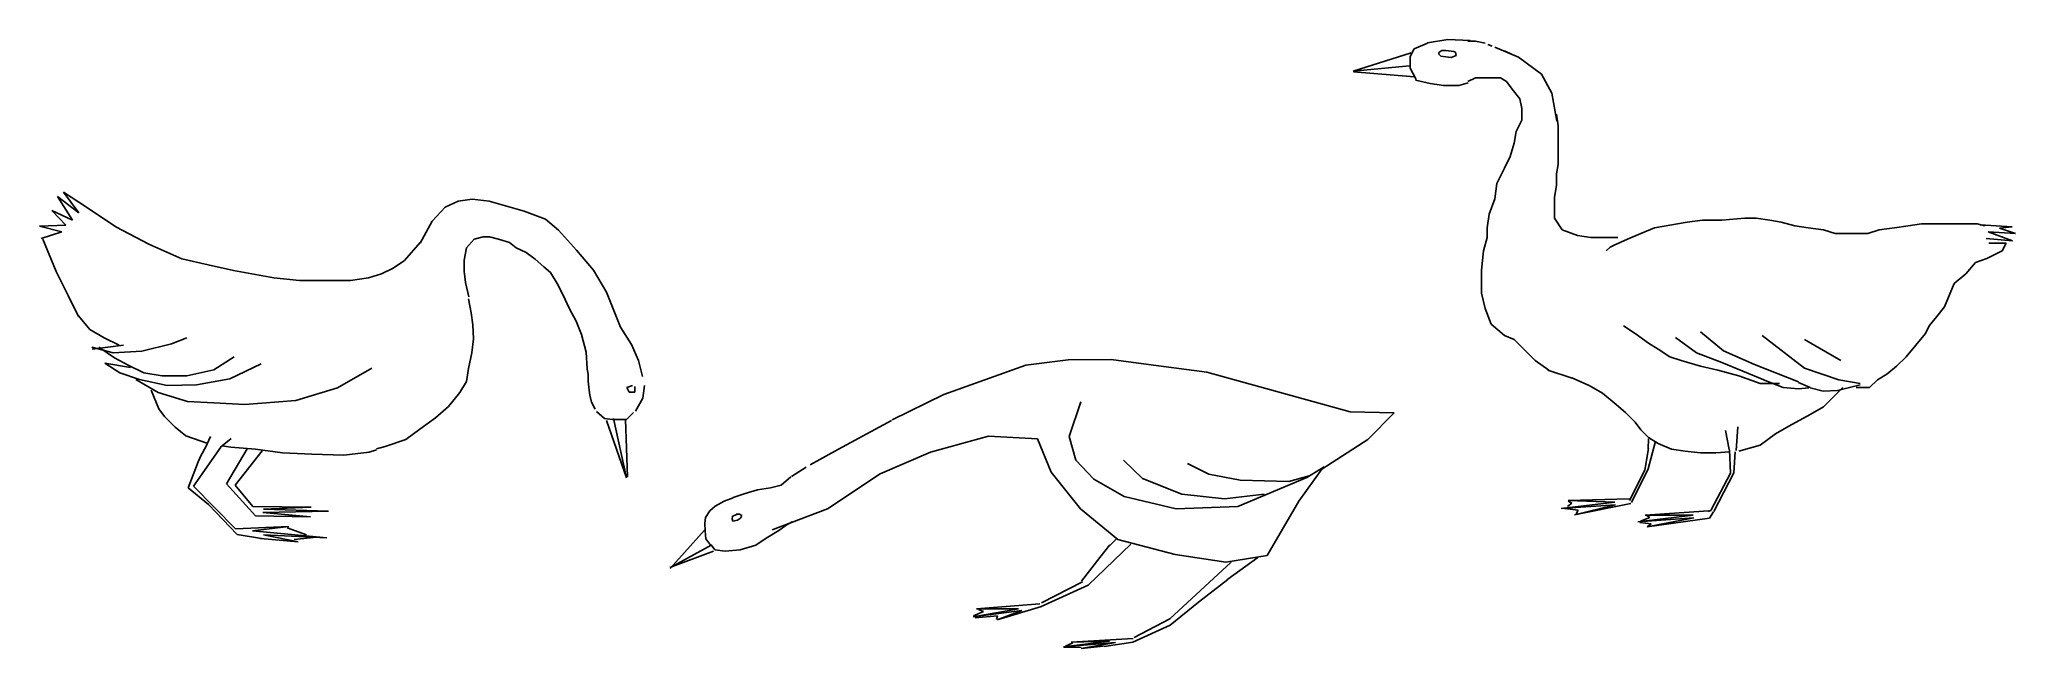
# Model space of a CAD drawing. Header units: millimetres. Extents: x -1480.15 to -1477.53, y 1783.05 to 1783.86.
import ezdxf

# ---------------------------------------------------------------- set-up
doc = ezdxf.new("R2010")
doc.units = ezdxf.units.MM
doc.header["$LTSCALE"] = 10
doc.layers.add('Animais', color=2, linetype='Continuous')

msp = doc.modelspace()

# ---------------------------------------------------------------- linework, layer by layer
at = {"layer": 'Animais'}
for p, q in [((-1478.3313, 1783.8455), (-1478.4085, 1783.8208)), ((-1478.3274, 1783.8506), (-1478.3325, 1783.8404)), ((-1478.3325, 1783.8404), (-1478.3325, 1783.825)), ((-1478.3095, 1783.8583), (-1478.3274, 1783.8506)), ((-1478.3095, 1783.8586), (-1478.2826, 1783.863)), ((-1478.2907, 1783.8484), (-1478.2946, 1783.8457)), ((-1478.2946, 1783.8457), (-1478.2946, 1783.8437)), ((-1478.2946, 1783.8437), (-1478.292, 1783.8411)), ((-1478.292, 1783.8411), (-1478.2854, 1783.8398)), ((-1478.2854, 1783.8484), (-1478.2907, 1783.8484)), ((-1478.2748, 1783.847), (-1478.2854, 1783.8484)), ((-1478.2854, 1783.8398), (-1478.2781, 1783.8391)), ((-1478.2826, 1783.863), (-1478.2527, 1783.8615)), ((-1478.2781, 1783.8391), (-1478.2715, 1783.8417)), ((-1478.2722, 1783.8464), (-1478.2748, 1783.847)), ((-1478.2715, 1783.8417), (-1478.2722, 1783.8464)), ((-1478.2559, 1783.8608), (-1478.2457, 1783.8608)), ((-1478.2457, 1783.8608), (-1478.2329, 1783.8583)), ((-1478.2294, 1783.8564), (-1478.2236, 1783.8543)), ((-1478.22, 1783.8528), (-1478.1887, 1783.8397)), ((-1478.2073, 1783.848), (-1478.1971, 1783.8429)), ((-1478.1887, 1783.8397), (-1478.1581, 1783.8171)), ((-1478.4085, 1783.8208), (-1478.3335, 1783.828)), ((-1478.4078, 1783.82), (-1478.327, 1783.8135)), ((-1478.3325, 1783.825), (-1478.3248, 1783.8097)), ((-1478.2559, 1783.8072), (-1478.2457, 1783.8123)), ((-1478.2457, 1783.8123), (-1478.2329, 1783.8123)), ((-1478.2329, 1783.8123), (-1478.2125, 1783.8123)), ((-1478.2125, 1783.8123), (-1478.2048, 1783.8072)), ((-1478.1581, 1783.8171), (-1478.1443, 1783.7916)), ((-1478.3255, 1783.8091), (-1478.3059, 1783.8047)), ((-1478.3059, 1783.8047), (-1478.2884, 1783.8018)), ((-1478.2884, 1783.8018), (-1478.268, 1783.8018)), ((-1478.268, 1783.8018), (-1478.2556, 1783.8055)), ((-1478.2048, 1783.8072), (-1478.1971, 1783.7969)), ((-1478.1971, 1783.7969), (-1478.1869, 1783.7842)), ((-1478.1443, 1783.7916), (-1478.1377, 1783.7545)), ((-1478.1869, 1783.7842), (-1478.1844, 1783.7714)), ((-1478.1844, 1783.7714), (-1478.1844, 1783.756)), ((-1478.1384, 1783.7637), (-1478.1358, 1783.7484)), ((-1478.192, 1783.7407), (-1478.1946, 1783.7254)), ((-1478.1844, 1783.756), (-1478.192, 1783.7407)), ((-1478.1358, 1783.7484), (-1478.1358, 1783.7305)), ((-1478.1997, 1783.7075), (-1478.2073, 1783.6921)), ((-1478.1946, 1783.7254), (-1478.1997, 1783.7075)), ((-1478.1358, 1783.7305), (-1478.1358, 1783.7203)), ((-1478.1358, 1783.7203), (-1478.1358, 1783.7075)), ((-1478.1358, 1783.7075), (-1478.1358, 1783.6972)), ((-1478.2073, 1783.6921), (-1478.2176, 1783.6717)), ((-1478.1358, 1783.6972), (-1478.1384, 1783.6845)), ((-1478.1384, 1783.6845), (-1478.1384, 1783.6691)), ((-1480.1014, 1783.6327), (-1480.1298, 1783.6546)), ((-1480.1298, 1783.6546), (-1480.1101, 1783.6229)), ((-1480.0915, 1783.6404), (-1480.1221, 1783.6601)), ((-1480.1221, 1783.6601), (-1480.1014, 1783.6327)), ((-1478.2176, 1783.6717), (-1478.2201, 1783.6512)), ((-1478.1384, 1783.6691), (-1478.1409, 1783.6538)), ((-1480.1101, 1783.6229), (-1480.1374, 1783.636)), ((-1480.1374, 1783.636), (-1480.1188, 1783.6163)), ((-1480.0522, 1783.6141), (-1480.0915, 1783.6404)), ((-1479.6321, 1783.6218), (-1479.6148, 1783.6404)), ((-1479.6148, 1783.6404), (-1479.5975, 1783.6484)), ((-1479.5975, 1783.6484), (-1479.5789, 1783.6511)), ((-1479.5789, 1783.6511), (-1479.5562, 1783.6484)), ((-1479.5562, 1783.6484), (-1479.5376, 1783.6431)), ((-1479.5376, 1783.6431), (-1479.5097, 1783.6351)), ((-1479.5097, 1783.6351), (-1479.4817, 1783.6244)), ((-1478.2278, 1783.6308), (-1478.2303, 1783.6129)), ((-1478.2201, 1783.6512), (-1478.2278, 1783.6308)), ((-1478.1409, 1783.6538), (-1478.1409, 1783.6436)), ((-1478.1409, 1783.6436), (-1478.1409, 1783.6257)), ((-1480.1188, 1783.6163), (-1480.1538, 1783.6152)), ((-1480.1538, 1783.6152), (-1480.1243, 1783.6076)), ((-1480.1243, 1783.6076), (-1480.1516, 1783.5988)), ((-1480.0085, 1783.5912), (-1480.0522, 1783.6141)), ((-1479.648, 1783.5925), (-1479.6321, 1783.6218)), ((-1479.4817, 1783.6244), (-1479.4644, 1783.6098)), ((-1479.4644, 1783.6098), (-1479.4405, 1783.5832)), ((-1478.2303, 1783.6129), (-1478.2303, 1783.6001)), ((-1478.1409, 1783.6257), (-1478.1307, 1783.6103)), ((-1478.1307, 1783.6103), (-1478.1103, 1783.6027)), ((-1478.1103, 1783.6027), (-1478.0924, 1783.6001)), ((-1478.026, 1783.6052), (-1478.0439, 1783.5976)), ((-1478.0081, 1783.6129), (-1478.026, 1783.6052)), ((-1477.9647, 1783.6206), (-1478.0081, 1783.6129)), ((-1477.9443, 1783.6231), (-1477.9647, 1783.6206)), ((-1477.9187, 1783.6231), (-1477.9443, 1783.6231)), ((-1477.8881, 1783.6257), (-1477.9187, 1783.6231)), ((-1477.8728, 1783.6257), (-1477.8881, 1783.6257)), ((-1477.8549, 1783.6231), (-1477.8728, 1783.6257)), ((-1477.8396, 1783.6206), (-1477.8549, 1783.6231)), ((-1477.8217, 1783.6155), (-1477.8396, 1783.6206)), ((-1477.8038, 1783.6129), (-1477.8217, 1783.6155)), ((-1477.7834, 1783.6103), (-1477.8038, 1783.6129)), ((-1477.7681, 1783.6052), (-1477.7834, 1783.6103)), ((-1477.7502, 1783.6052), (-1477.7681, 1783.6052)), ((-1477.7246, 1783.6052), (-1477.7502, 1783.6052)), ((-1477.7093, 1783.6103), (-1477.7246, 1783.6052)), ((-1477.6889, 1783.6129), (-1477.7093, 1783.6103)), ((-1477.671, 1783.6155), (-1477.6889, 1783.6129)), ((-1477.6531, 1783.618), (-1477.671, 1783.6155)), ((-1477.6327, 1783.618), (-1477.6531, 1783.618)), ((-1477.5893, 1783.618), (-1477.6327, 1783.618)), ((-1477.5791, 1783.618), (-1477.5893, 1783.618)), ((-1477.5689, 1783.6155), (-1477.5791, 1783.618)), ((-1477.5754, 1783.6169), (-1477.5329, 1783.6141)), ((-1477.5284, 1783.6055), (-1477.5645, 1783.6077)), ((-1477.5645, 1783.6077), (-1477.5324, 1783.5957)), ((-1477.5329, 1783.6141), (-1477.5496, 1783.6123)), ((-1477.5496, 1783.6123), (-1477.5284, 1783.6055)), ((-1480.1495, 1783.5976), (-1480.1315, 1783.5548)), ((-1479.9648, 1783.5715), (-1480.0085, 1783.5912)), ((-1479.6479, 1783.5934), (-1479.6687, 1783.5693)), ((-1479.5895, 1783.5699), (-1479.5866, 1783.5861)), ((-1479.5866, 1783.5861), (-1479.5763, 1783.5978)), ((-1479.5763, 1783.5978), (-1479.5645, 1783.6008)), ((-1479.5645, 1783.6008), (-1479.5557, 1783.6008)), ((-1479.5557, 1783.6008), (-1479.5439, 1783.5978)), ((-1479.5439, 1783.5978), (-1479.5292, 1783.5934)), ((-1479.5292, 1783.5934), (-1479.5204, 1783.5861)), ((-1479.5204, 1783.5861), (-1479.5071, 1783.5802)), ((-1479.5071, 1783.5802), (-1479.4953, 1783.5713)), ((-1479.4405, 1783.5832), (-1479.4179, 1783.5565)), ((-1478.2354, 1783.5822), (-1478.238, 1783.5567)), ((-1478.2303, 1783.6001), (-1478.2354, 1783.5822)), ((-1478.0924, 1783.6001), (-1478.0745, 1783.6001)), ((-1478.0745, 1783.6001), (-1478.0567, 1783.6001)), ((-1478.0669, 1783.5873), (-1478.072, 1783.5822)), ((-1478.0618, 1783.5899), (-1478.0669, 1783.5873)), ((-1478.0439, 1783.5976), (-1478.0618, 1783.5899)), ((-1477.5324, 1783.5957), (-1477.5674, 1783.5986)), ((-1477.5663, 1783.572), (-1477.5459, 1783.5822)), ((-1477.551, 1783.5925), (-1477.5637, 1783.5925)), ((-1477.5408, 1783.5925), (-1477.551, 1783.5925)), ((-1477.5459, 1783.5822), (-1477.5408, 1783.5925)), ((-1480.1315, 1783.5548), (-1480.1157, 1783.5232)), ((-1479.9298, 1783.5639), (-1479.9648, 1783.5715)), ((-1479.8959, 1783.5562), (-1479.9298, 1783.5639)), ((-1479.8424, 1783.5464), (-1479.8959, 1783.5562)), ((-1479.6993, 1783.5518), (-1479.7167, 1783.5464)), ((-1479.684, 1783.5595), (-1479.6993, 1783.5518)), ((-1479.6687, 1783.5693), (-1479.684, 1783.5595)), ((-1479.5895, 1783.5551), (-1479.5895, 1783.5699)), ((-1479.588, 1783.5404), (-1479.5895, 1783.5551)), ((-1479.4953, 1783.5713), (-1479.4836, 1783.561)), ((-1479.4836, 1783.561), (-1479.4748, 1783.5537)), ((-1479.4748, 1783.5537), (-1479.4659, 1783.539)), ((-1479.4179, 1783.5565), (-1479.4006, 1783.5273)), ((-1478.238, 1783.5567), (-1478.238, 1783.5413)), ((-1477.6097, 1783.5388), (-1477.5944, 1783.5516)), ((-1477.5944, 1783.5516), (-1477.5816, 1783.5669)), ((-1477.5816, 1783.5669), (-1477.5663, 1783.572)), ((-1480.1157, 1783.5232), (-1480.1022, 1783.4951)), ((-1479.8085, 1783.5431), (-1479.8424, 1783.5464)), ((-1479.767, 1783.5431), (-1479.8085, 1783.5431)), ((-1479.7408, 1783.5431), (-1479.767, 1783.5431)), ((-1479.7167, 1783.5464), (-1479.7408, 1783.5431)), ((-1479.5836, 1783.5213), (-1479.588, 1783.5404)), ((-1479.4659, 1783.539), (-1479.4586, 1783.5242)), ((-1479.4586, 1783.5242), (-1479.4497, 1783.5051)), ((-1479.4006, 1783.5273), (-1479.3819, 1783.4807)), ((-1478.238, 1783.5413), (-1478.238, 1783.526)), ((-1478.238, 1783.526), (-1478.2329, 1783.5056)), ((-1477.6225, 1783.5081), (-1477.6097, 1783.5388)), ((-1479.584, 1783.5184), (-1479.5805, 1783.4999)), ((-1479.5805, 1783.4999), (-1479.5782, 1783.4838)), ((-1479.4497, 1783.5051), (-1479.4409, 1783.4889)), ((-1478.2329, 1783.5056), (-1478.2252, 1783.4851)), ((-1477.6327, 1783.4953), (-1477.6225, 1783.5081)), ((-1480.1019, 1783.4958), (-1480.087, 1783.4779)), ((-1480.087, 1783.4779), (-1480.068, 1783.4669)), ((-1479.5782, 1783.4838), (-1479.5771, 1783.4654)), ((-1479.4409, 1783.4889), (-1479.4336, 1783.4712)), ((-1479.4336, 1783.4712), (-1479.4277, 1783.4477)), ((-1479.3819, 1783.4807), (-1479.3673, 1783.458)), ((-1478.2252, 1783.4851), (-1478.2073, 1783.4698)), ((-1478.049, 1783.4826), (-1478.0337, 1783.4723)), ((-1478.0337, 1783.4723), (-1478.0158, 1783.4595)), ((-1477.9468, 1783.4749), (-1477.9162, 1783.4493)), ((-1477.6608, 1783.457), (-1477.648, 1783.4723)), ((-1477.648, 1783.4723), (-1477.6429, 1783.4826)), ((-1477.6429, 1783.4826), (-1477.6327, 1783.4953)), ((-1480.0842, 1783.4545), (-1480.056, 1783.4467)), ((-1480.084, 1783.4519), (-1480.0421, 1783.4569)), ((-1480.075, 1783.4543), (-1480.054, 1783.4403)), ((-1480.068, 1783.4669), (-1480.0481, 1783.4569)), ((-1480.056, 1783.4467), (-1480.0178, 1783.4489)), ((-1480.0178, 1783.4489), (-1479.9784, 1783.459)), ((-1479.9784, 1783.459), (-1479.9581, 1783.4669)), ((-1479.5794, 1783.4469), (-1479.584, 1783.4262)), ((-1479.5771, 1783.4654), (-1479.5794, 1783.4469)), ((-1479.4277, 1783.4477), (-1479.4262, 1783.4256)), ((-1479.3673, 1783.458), (-1479.358, 1783.4367)), ((-1478.2073, 1783.4698), (-1478.1946, 1783.4647)), ((-1478.1946, 1783.4647), (-1478.1793, 1783.4493)), ((-1478.1793, 1783.4493), (-1478.1665, 1783.4365)), ((-1478.0158, 1783.4595), (-1478.003, 1783.4519)), ((-1478.003, 1783.4519), (-1477.9877, 1783.4417)), ((-1477.98, 1783.4672), (-1477.952, 1783.4468)), ((-1477.952, 1783.4468), (-1477.9187, 1783.434)), ((-1477.9162, 1783.4493), (-1477.8753, 1783.4314)), ((-1477.8651, 1783.4698), (-1477.8089, 1783.4263)), ((-1477.8089, 1783.4647), (-1477.7604, 1783.4365)), ((-1477.6736, 1783.4417), (-1477.6608, 1783.457)), ((-1480.033, 1783.4273), (-1480.067, 1783.4333)), ((-1480.067, 1783.4333), (-1480.047, 1783.4203)), ((-1480.054, 1783.4403), (-1480.036, 1783.4303)), ((-1480.047, 1783.4203), (-1480.021, 1783.4113)), ((-1480.036, 1783.4303), (-1480.015, 1783.4203)), ((-1480.015, 1783.4203), (-1479.991, 1783.4163)), ((-1479.9581, 1783.4163), (-1479.9221, 1783.4243)), ((-1479.9221, 1783.4243), (-1479.8951, 1783.4413)), ((-1479.9011, 1783.4123), (-1479.8591, 1783.4323)), ((-1479.7581, 1783.4003), (-1479.7121, 1783.4263)), ((-1479.584, 1783.4262), (-1479.5863, 1783.4089)), ((-1479.4263, 1783.4252), (-1479.4247, 1783.4184)), ((-1479.4248, 1783.4185), (-1479.4248, 1783.4093)), ((-1479.358, 1783.4367), (-1479.3527, 1783.4154)), ((-1478.8435, 1783.4304), (-1478.9521, 1783.3913)), ((-1478.7872, 1783.4375), (-1478.8435, 1783.4304)), ((-1478.73, 1783.438), (-1478.7872, 1783.4375)), ((-1478.6737, 1783.4304), (-1478.73, 1783.438)), ((-1478.6028, 1783.4212), (-1478.6737, 1783.4304)), ((-1478.4125, 1783.3684), (-1478.6028, 1783.4212)), ((-1478.1665, 1783.4365), (-1478.1486, 1783.4238)), ((-1478.1495, 1783.424), (-1478.1172, 1783.4132)), ((-1477.9877, 1783.4417), (-1477.9724, 1783.4365)), ((-1477.9724, 1783.4365), (-1477.9468, 1783.4289)), ((-1477.9468, 1783.4289), (-1477.9239, 1783.4238)), ((-1477.9239, 1783.4238), (-1477.8958, 1783.4161)), ((-1477.9187, 1783.434), (-1477.8626, 1783.411)), ((-1477.8753, 1783.4314), (-1477.8166, 1783.4084)), ((-1477.8089, 1783.4263), (-1477.763, 1783.411)), ((-1477.7119, 1783.411), (-1477.6991, 1783.4187)), ((-1477.6991, 1783.4187), (-1477.6863, 1783.4289)), ((-1477.6863, 1783.4289), (-1477.6736, 1783.4417)), ((-1480.026, 1783.4113), (-1479.996, 1783.3943)), ((-1480.021, 1783.4113), (-1479.984, 1783.4033)), ((-1480.0056, 1783.3971), (-1479.9952, 1783.3726)), ((-1479.996, 1783.3943), (-1479.9571, 1783.3823)), ((-1479.991, 1783.4163), (-1479.9581, 1783.4163)), ((-1479.984, 1783.4033), (-1479.9451, 1783.4043)), ((-1479.9451, 1783.4043), (-1479.9011, 1783.4123)), ((-1479.8131, 1783.3833), (-1479.7581, 1783.4003)), ((-1479.5955, 1783.394), (-1479.6105, 1783.3755)), ((-1479.5863, 1783.4089), (-1479.5955, 1783.394)), ((-1479.4248, 1783.4093), (-1479.4236, 1783.3972)), ((-1479.4236, 1783.3972), (-1479.4225, 1783.3908)), ((-1479.3659, 1783.4035), (-1479.3733, 1783.4006)), ((-1479.3733, 1783.4006), (-1479.3703, 1783.3947)), ((-1479.3703, 1783.3947), (-1479.363, 1783.3947)), ((-1479.363, 1783.3947), (-1479.363, 1783.402)), ((-1479.35, 1783.4034), (-1479.3524, 1783.3865)), ((-1478.118, 1783.4135), (-1478.095, 1783.4033)), ((-1478.095, 1783.4033), (-1478.0771, 1783.3931)), ((-1478.0771, 1783.3931), (-1478.0618, 1783.3803)), ((-1477.8958, 1783.4161), (-1477.8677, 1783.4059)), ((-1477.8677, 1783.4059), (-1477.8421, 1783.4059)), ((-1477.8631, 1783.4109), (-1477.837, 1783.401)), ((-1477.837, 1783.401), (-1477.8165, 1783.3988)), ((-1477.8165, 1783.4073), (-1477.801, 1783.401)), ((-1477.8165, 1783.3988), (-1477.8031, 1783.4003)), ((-1477.801, 1783.4003), (-1477.784, 1783.396)), ((-1477.784, 1783.396), (-1477.765, 1783.3967)), ((-1477.7706, 1783.388), (-1477.7579, 1783.4008)), ((-1477.765, 1783.3967), (-1477.7346, 1783.4045)), ((-1477.763, 1783.411), (-1477.7349, 1783.4059)), ((-1477.74, 1783.4008), (-1477.7221, 1783.4008)), ((-1477.7221, 1783.4008), (-1477.7119, 1783.411)), ((-1479.9952, 1783.3726), (-1479.9876, 1783.3622)), ((-1479.9571, 1783.3823), (-1479.9221, 1783.3803)), ((-1479.9221, 1783.3803), (-1479.8811, 1783.3783)), ((-1479.8811, 1783.3783), (-1479.8131, 1783.3833)), ((-1479.6105, 1783.3755), (-1479.6277, 1783.3606)), ((-1479.4225, 1783.3908), (-1479.4202, 1783.3811)), ((-1479.4202, 1783.3811), (-1479.4156, 1783.3718)), ((-1479.4139, 1783.3688), (-1479.4032, 1783.3595)), ((-1479.374, 1783.3582), (-1479.3647, 1783.3675)), ((-1479.3524, 1783.3865), (-1479.3621, 1783.3695)), ((-1478.9521, 1783.3913), (-1479.021, 1783.3578)), ((-1478.7704, 1783.3817), (-1478.7857, 1783.3358)), ((-1478.3539, 1783.367), (-1478.4125, 1783.3684)), ((-1478.3887, 1783.3315), (-1478.3539, 1783.367)), ((-1478.0618, 1783.3803), (-1478.0464, 1783.3675)), ((-1478.0464, 1783.3675), (-1478.0337, 1783.3548)), ((-1477.8013, 1783.365), (-1477.7834, 1783.3752)), ((-1477.7834, 1783.3752), (-1477.7706, 1783.388)), ((-1479.9876, 1783.3622), (-1479.9735, 1783.348)), ((-1479.9735, 1783.348), (-1479.9593, 1783.3367)), ((-1479.6485, 1783.3456), (-1479.6669, 1783.3318)), ((-1479.6277, 1783.3606), (-1479.6485, 1783.3456)), ((-1479.4032, 1783.3595), (-1479.3926, 1783.3582)), ((-1479.4006, 1783.3569), (-1479.374, 1783.281)), ((-1479.3926, 1783.3582), (-1479.374, 1783.3582)), ((-1479.374, 1783.281), (-1479.3913, 1783.3595)), ((-1479.3726, 1783.2823), (-1479.3753, 1783.3582)), ((-1479.092, 1783.3189), (-1479.0218, 1783.3568)), ((-1478.0337, 1783.3548), (-1478.026, 1783.3445)), ((-1478.026, 1783.3445), (-1478.0158, 1783.3343)), ((-1477.9087, 1783.3186), (-1477.9137, 1783.3436)), ((-1477.8994, 1783.3172), (-1477.8972, 1783.3486)), ((-1477.8677, 1783.3241), (-1477.8472, 1783.3394)), ((-1477.8472, 1783.3394), (-1477.8294, 1783.3496)), ((-1477.8294, 1783.3496), (-1477.8013, 1783.365)), ((-1479.9593, 1783.3367), (-1479.93, 1783.3263)), ((-1479.9131, 1783.3215), (-1479.949, 1783.2699)), ((-1479.931, 1783.3254), (-1479.9412, 1783.3066)), ((-1479.9309, 1783.3258), (-1479.9266, 1783.3357)), ((-1479.9134, 1783.3215), (-1479.8992, 1783.3329)), ((-1479.9111, 1783.3233), (-1479.8998, 1783.3215)), ((-1479.8781, 1783.3194), (-1479.9054, 1783.2727)), ((-1479.8998, 1783.3215), (-1479.8667, 1783.3187)), ((-1479.8939, 1783.271), (-1479.8579, 1783.3167)), ((-1479.8667, 1783.3187), (-1479.8308, 1783.314)), ((-1479.8308, 1783.314), (-1479.7921, 1783.3121)), ((-1479.7496, 1783.3111), (-1479.7156, 1783.3149)), ((-1479.7156, 1783.3149), (-1479.7062, 1783.3178)), ((-1479.6945, 1783.3225), (-1479.706, 1783.3191)), ((-1479.6669, 1783.3318), (-1479.6945, 1783.3225)), ((-1479.1298, 1783.2981), (-1479.092, 1783.3189)), ((-1479.0368, 1783.286), (-1478.97, 1783.3149)), ((-1478.97, 1783.3149), (-1478.8927, 1783.336)), ((-1478.8927, 1783.336), (-1478.8277, 1783.3324)), ((-1478.8277, 1783.3324), (-1478.8096, 1783.2881)), ((-1478.7857, 1783.3358), (-1478.7769, 1783.3041)), ((-1478.45, 1783.2923), (-1478.3887, 1783.3315)), ((-1478.016, 1783.3198), (-1478.0207, 1783.2909)), ((-1478.0158, 1783.3326), (-1478.0165, 1783.3193)), ((-1478.0072, 1783.3279), (-1478.0165, 1783.2927)), ((-1478.0158, 1783.3343), (-1478.003, 1783.3266)), ((-1478.003, 1783.3266), (-1477.9852, 1783.319)), ((-1477.9852, 1783.319), (-1477.9673, 1783.3164)), ((-1477.9673, 1783.3164), (-1477.9468, 1783.3139)), ((-1477.9468, 1783.3139), (-1477.9264, 1783.3139)), ((-1477.9264, 1783.3139), (-1477.9083, 1783.3154)), ((-1477.9084, 1783.3181), (-1477.9069, 1783.2869)), ((-1477.9007, 1783.3153), (-1477.9027, 1783.2874)), ((-1477.8958, 1783.3164), (-1477.8677, 1783.3241)), ((-1479.9428, 1783.3022), (-1479.9562, 1783.2677)), ((-1479.9407, 1783.3069), (-1479.9428, 1783.3022)), ((-1479.7921, 1783.3121), (-1479.7496, 1783.3111)), ((-1479.1546, 1783.2827), (-1479.1353, 1783.2951)), ((-1478.8096, 1783.2881), (-1478.7706, 1783.2398)), ((-1478.7769, 1783.3041), (-1478.7529, 1783.279)), ((-1478.7136, 1783.3041), (-1478.6885, 1783.2801)), ((-1478.6284, 1783.2998), (-1478.6, 1783.2856)), ((-1478.4806, 1783.2499), (-1478.45, 1783.2923)), ((-1478.47, 1783.2812), (-1478.4471, 1783.2954)), ((-1478.0207, 1783.2909), (-1478.0413, 1783.2506)), ((-1478.0165, 1783.2927), (-1478.0385, 1783.2481)), ((-1477.9069, 1783.2869), (-1477.9333, 1783.2375)), ((-1477.9027, 1783.2874), (-1477.9293, 1783.2362)), ((-1479.9562, 1783.2677), (-1479.9292, 1783.2452)), ((-1479.949, 1783.2699), (-1479.8936, 1783.2129)), ((-1479.9054, 1783.2727), (-1479.8667, 1783.2305)), ((-1479.8702, 1783.2428), (-1479.8939, 1783.271)), ((-1479.2163, 1783.2602), (-1479.1997, 1783.2649)), ((-1479.1997, 1783.2649), (-1479.1824, 1783.2673)), ((-1479.1824, 1783.2673), (-1479.1682, 1783.2712)), ((-1479.1682, 1783.2712), (-1479.1556, 1783.2822)), ((-1479.107, 1783.2396), (-1479.0368, 1783.286)), ((-1478.7529, 1783.279), (-1478.7125, 1783.256)), ((-1478.6885, 1783.2801), (-1478.636, 1783.2593)), ((-1478.6, 1783.2856), (-1478.5585, 1783.2779)), ((-1478.5618, 1783.2429), (-1478.47, 1783.2812)), ((-1478.5585, 1783.2779), (-1478.494, 1783.2757)), ((-1478.494, 1783.2757), (-1478.4667, 1783.2834)), ((-1479.9292, 1783.2452), (-1479.891, 1783.2053)), ((-1479.7928, 1783.2419), (-1479.8702, 1783.2428)), ((-1479.857, 1783.2349), (-1479.7699, 1783.2367)), ((-1479.7937, 1783.2288), (-1479.857, 1783.2349)), ((-1479.8561, 1783.2393), (-1479.7928, 1783.2419)), ((-1479.7699, 1783.2367), (-1479.8561, 1783.2393)), ((-1479.2631, 1783.2371), (-1479.2689, 1783.2281)), ((-1479.256, 1783.2433), (-1479.2631, 1783.2371)), ((-1479.2443, 1783.2496), (-1479.256, 1783.2433)), ((-1479.2323, 1783.2541), (-1479.2443, 1783.2496)), ((-1479.2321, 1783.2547), (-1479.2163, 1783.2602)), ((-1479.1802, 1783.2115), (-1479.107, 1783.2396)), ((-1478.7706, 1783.2398), (-1478.7211, 1783.1987)), ((-1478.7125, 1783.256), (-1478.6437, 1783.2397)), ((-1478.6437, 1783.2397), (-1478.5618, 1783.2429)), ((-1478.636, 1783.2593), (-1478.5792, 1783.2528)), ((-1478.5792, 1783.2528), (-1478.5268, 1783.2593)), ((-1478.5225, 1783.1776), (-1478.4806, 1783.2499)), ((-1478.1322, 1783.24), (-1478.0608, 1783.2486)), ((-1478.06, 1783.245), (-1478.1322, 1783.24)), ((-1478.1272, 1783.24), (-1478.1093, 1783.2379)), ((-1478.1179, 1783.2472), (-1478.1236, 1783.2429)), ((-1478.1229, 1783.2507), (-1478.0415, 1783.2529)), ((-1478.0608, 1783.2486), (-1478.1229, 1783.2507)), ((-1478.1229, 1783.25), (-1478.1179, 1783.2472)), ((-1478.0393, 1783.2465), (-1478.1143, 1783.2315)), ((-1478.1143, 1783.2315), (-1478.06, 1783.245)), ((-1478.1093, 1783.2379), (-1478.1122, 1783.2329)), ((-1478.0202, 1783.2312), (-1477.9363, 1783.237)), ((-1477.9333, 1783.2375), (-1477.9367, 1783.2362)), ((-1477.9295, 1783.2357), (-1477.9349, 1783.2271)), ((-1479.8936, 1783.2129), (-1479.8226, 1783.2161)), ((-1479.8226, 1783.2161), (-1479.871, 1783.2106)), ((-1479.871, 1783.2106), (-1479.7719, 1783.2012)), ((-1479.8667, 1783.2305), (-1479.7937, 1783.2288)), ((-1479.8249, 1783.2145), (-1479.7992, 1783.2051)), ((-1479.3159, 1783.1605), (-1479.2703, 1783.2111)), ((-1479.2689, 1783.2281), (-1479.2698, 1783.2201)), ((-1479.2698, 1783.2201), (-1479.2694, 1783.2102)), ((-1479.2694, 1783.2102), (-1479.2685, 1783.1999)), ((-1479.2332, 1783.2299), (-1479.2336, 1783.2263)), ((-1479.2336, 1783.2263), (-1479.2327, 1783.2232)), ((-1479.2274, 1783.2321), (-1479.2332, 1783.2299)), ((-1479.2327, 1783.2232), (-1479.2265, 1783.2245)), ((-1479.2238, 1783.2326), (-1479.2283, 1783.2326)), ((-1479.2265, 1783.2245), (-1479.2224, 1783.2272)), ((-1479.2207, 1783.2308), (-1479.2238, 1783.2326)), ((-1479.2224, 1783.2272), (-1479.2207, 1783.2308)), ((-1479.1881, 1783.2007), (-1479.1717, 1783.211)), ((-1479.1717, 1783.211), (-1479.1605, 1783.2188)), ((-1479.1605, 1783.2188), (-1479.1536, 1783.2223)), ((-1478.0301, 1783.2222), (-1477.9565, 1783.2312)), ((-1477.9556, 1783.2276), (-1478.0301, 1783.2222)), ((-1478.0274, 1783.2213), (-1478.0122, 1783.2199)), ((-1478.0144, 1783.228), (-1478.0265, 1783.2231)), ((-1477.9565, 1783.2312), (-1478.0202, 1783.2312)), ((-1478.0193, 1783.2316), (-1478.0144, 1783.228)), ((-1478.0176, 1783.2159), (-1477.9556, 1783.2276)), ((-1477.9349, 1783.2271), (-1478.0176, 1783.2159)), ((-1478.0122, 1783.2199), (-1478.0176, 1783.2159)), ((-1479.891, 1783.2053), (-1479.8589, 1783.2002)), ((-1479.8101, 1783.1958), (-1479.86, 1783.2004)), ((-1479.7719, 1783.2012), (-1479.8561, 1783.2051)), ((-1479.8561, 1783.2051), (-1479.8101, 1783.1958)), ((-1479.8156, 1783.1989), (-1479.7859, 1783.202)), ((-1479.3161, 1783.1617), (-1479.2582, 1783.1834)), ((-1479.3153, 1783.1617), (-1479.2616, 1783.1912)), ((-1479.2685, 1783.1999), (-1479.2631, 1783.1928)), ((-1479.2631, 1783.1928), (-1479.2609, 1783.191)), ((-1479.2616, 1783.192), (-1479.2565, 1783.1851)), ((-1479.2565, 1783.1851), (-1479.2426, 1783.1834)), ((-1479.2426, 1783.1834), (-1479.2227, 1783.1851)), ((-1479.2227, 1783.1851), (-1479.202, 1783.1912)), ((-1479.202, 1783.1912), (-1479.1881, 1783.2007)), ((-1478.7036, 1783.1926), (-1478.7604, 1783.1384)), ((-1478.7317, 1783.1916), (-1478.7449, 1783.1751)), ((-1478.7223, 1783.2003), (-1478.7316, 1783.1909)), ((-1478.7211, 1783.1987), (-1478.6448, 1783.1791)), ((-1478.7449, 1783.1751), (-1478.7694, 1783.1434)), ((-1478.5705, 1783.1689), (-1478.6519, 1783.0934)), ((-1478.6448, 1783.1791), (-1478.5774, 1783.1687)), ((-1478.5774, 1783.1687), (-1478.5225, 1783.1776)), ((-1478.5748, 1783.146), (-1478.5349, 1783.1748)), ((-1478.7604, 1783.1384), (-1478.824, 1783.1095)), ((-1478.768, 1783.1426), (-1478.8223, 1783.1146)), ((-1478.5749, 1783.1456), (-1478.614, 1783.1155)), ((-1478.9134, 1783.0961), (-1478.8532, 1783.1067)), ((-1478.8485, 1783.1047), (-1478.9134, 1783.0961)), ((-1478.8995, 1783.1034), (-1478.9128, 1783.0974)), ((-1478.9088, 1783.1067), (-1478.8247, 1783.1133)), ((-1478.8532, 1783.1067), (-1478.9088, 1783.1067)), ((-1478.9062, 1783.1061), (-1478.8995, 1783.1034)), ((-1478.8227, 1783.11), (-1478.8816, 1783.0921)), ((-1478.8816, 1783.0921), (-1478.8485, 1783.1047)), ((-1478.614, 1783.1155), (-1478.6515, 1783.0852)), ((-1478.9108, 1783.0948), (-1478.881, 1783.0974)), ((-1478.881, 1783.0974), (-1478.8823, 1783.0928)), ((-1478.6515, 1783.0852), (-1478.7013, 1783.0627)), ((-1478.6519, 1783.0934), (-1478.6994, 1783.0688)), ((-1478.7932, 1783.0564), (-1478.7321, 1783.0639)), ((-1478.7242, 1783.0621), (-1478.7932, 1783.0564)), ((-1478.7926, 1783.0558), (-1478.7698, 1783.0553)), ((-1478.7904, 1783.057), (-1478.7807, 1783.0616)), ((-1478.7829, 1783.0627), (-1478.7008, 1783.0673)), ((-1478.7321, 1783.0639), (-1478.7829, 1783.0627)), ((-1478.7698, 1783.0541), (-1478.7242, 1783.0621)), ((-1478.7401, 1783.057), (-1478.7698, 1783.0541)), ((-1478.7013, 1783.0627), (-1478.7394, 1783.0569))]:
    msp.add_line(p, q, dxfattribs=at)

doc.saveas('drawing.dxf')
